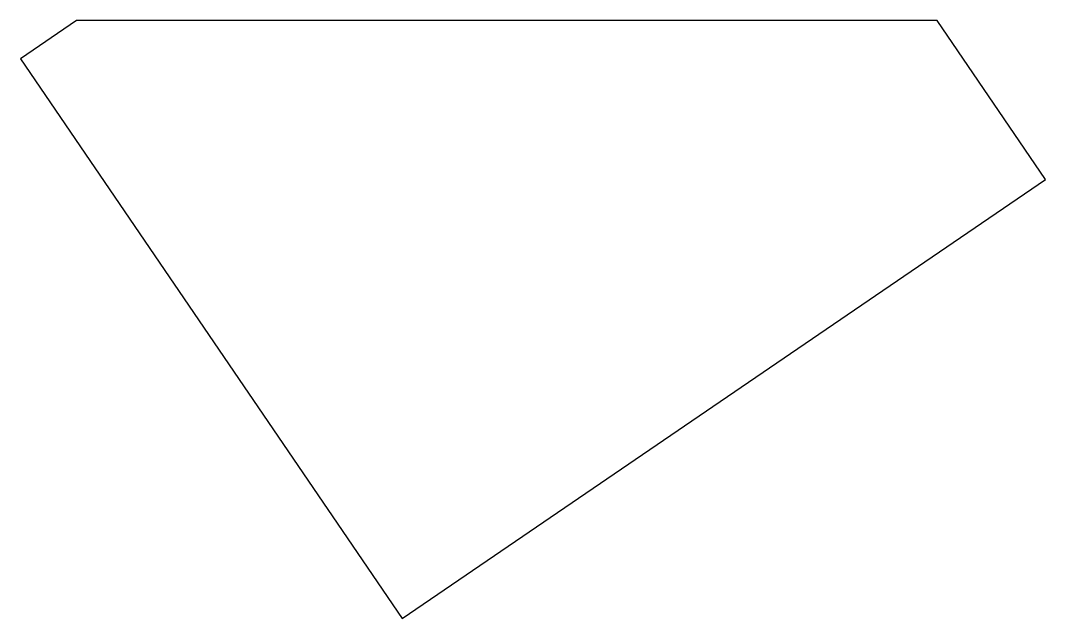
# Model space of a CAD drawing. Header units: millimetres. Extents: x -17 to 286, y -176 to 0.
import ezdxf

# ---------------------------------------------------------------- set-up
doc = ezdxf.new("R2010")
doc.units = ezdxf.units.MM

msp = doc.modelspace()

# ---------------------------------------------------------------- linework, layer by layer
msp.add_lwpolyline([(0, 0), (-16.52, -11.27), (96.18, -176.49), (286.19, -46.88), (254.21, 0)], close=True)

doc.saveas('drawing.dxf')
